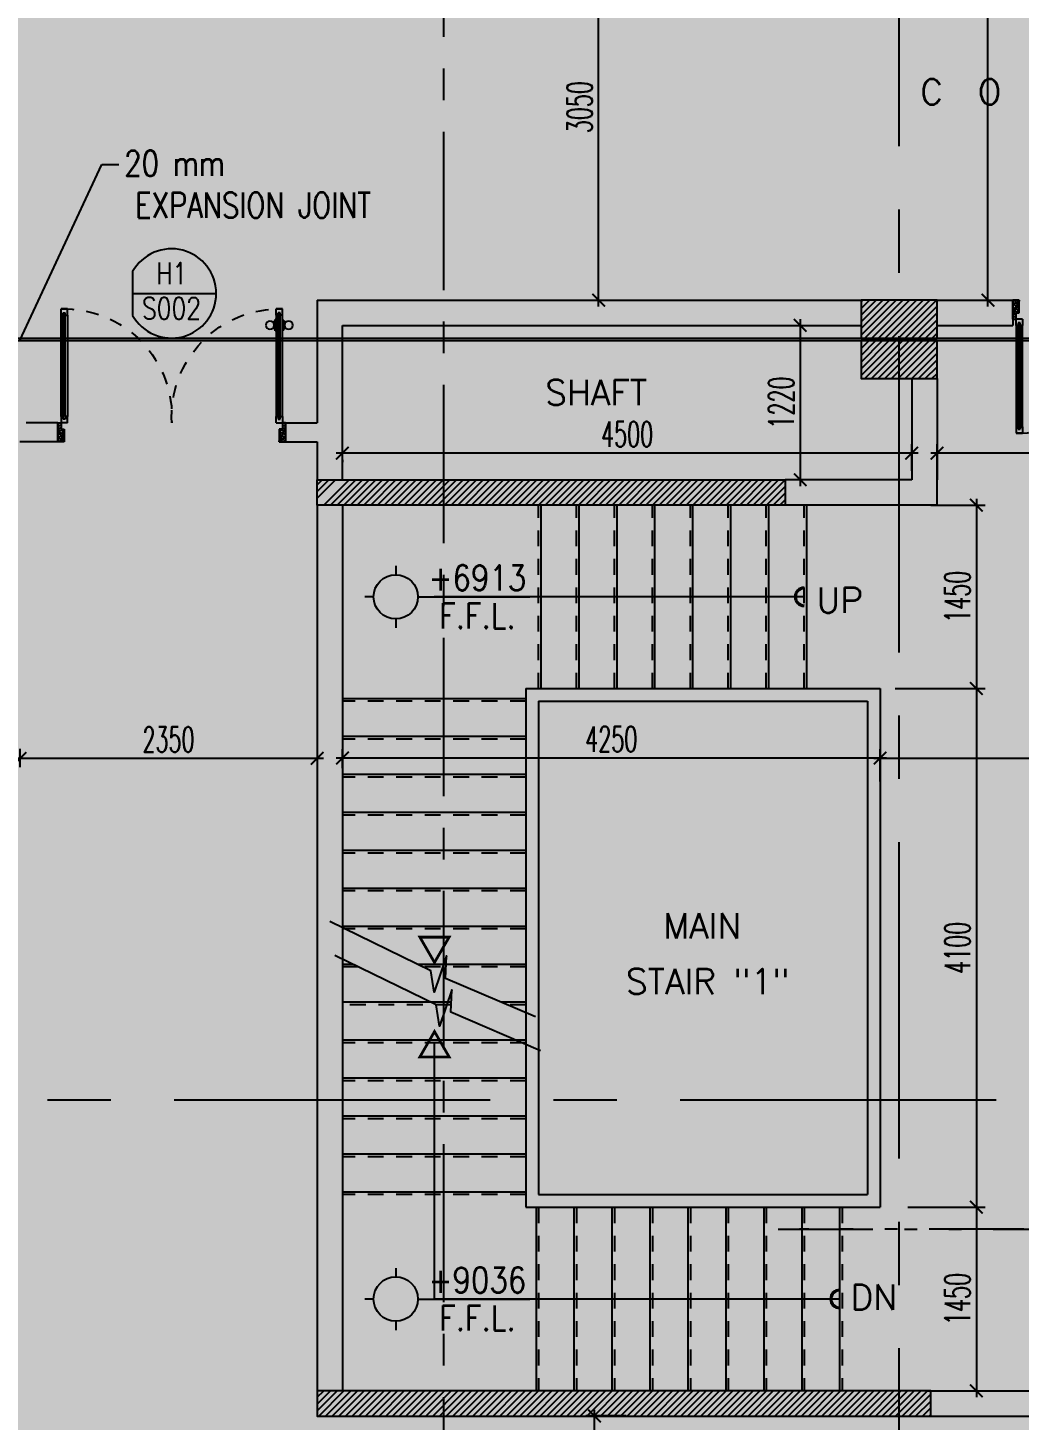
# Model space of a CAD drawing. Extents: x 88852.7 to 88945.7, y 39921.6 to 40001.1.
# Drawn here: x 88868.28 to 88876.12, y 39947.55 to 39958.55 of the extents above; entities that cross this region are included whole.
import ezdxf
from ezdxf.enums import TextEntityAlignment as Align

# ---------------------------------------------------------------- set-up
doc = ezdxf.new("R2010")
doc.units = 0
doc.header["$MEASUREMENT"] = 0
doc.header["$PDMODE"] = 34
for name, pattern in [('2DASHES', [1.7, 0.75, -0.25, 0.1, -0.25, 0.1, -0.25]), ('CENTER', [2, 1.25, -0.25, 0.25, -0.25]), ('CENTERX2', [4, 2.5, -0.5, 0.5, -0.5]), ('HIDDEN', [0.375, 0.25, -0.125]), ('HIDDEN2', [0.1875, 0.125, -0.0625])]:
    doc.linetypes.add(name, pattern=pattern)
doc.layers.get('0').update_dxf_attribs({"linetype": 'CONTINUOUS'})
doc.layers.get('DEFPOINTS').update_dxf_attribs({"linetype": 'CONTINUOUS'})
for name, color, linetype in [('AXES', 11, 'CENTERX2'), ('AXES1', 11, 'CENTER'), ('COL', 2, 'CONTINUOUS'), ('DIM', 4, 'CONTINUOUS'), ('DOOR', 7, 'CONTINUOUS'), ('DOOR-CR', 4, 'CONTINUOUS'), ('DOOR-NO', 3, 'CONTINUOUS'), ('EJ', 9, 'CONTINUOUS'), ('HAT', 8, 'CONTINUOUS'), ('IND-ES-L', 6, '2DASHES'), ('LEV-PL', 7, 'CONTINUOUS'), ('RM-BOX', 4, 'CONTINUOUS'), ('RM-NAME', 2, 'CONTINUOUS'), ('RM-NO', 2, 'CONTINUOUS'), ('STR', 7, 'CONTINUOUS'), ('STR-H', 8, 'HIDDEN2'), ('WALL', 2, 'CONTINUOUS')]:
    doc.layers.add(name, color=color, linetype=linetype)
doc.styles.add('DIM7', font='simplex.shx', dxfattribs={"width": 0.8})
doc.styles.add('ROMANS', font='ROMANS.shx', dxfattribs={"width": 0.6})
doc.styles.add('S', font='ROMANS.SHX')
doc.dimstyles.new('DIM-OUT', dxfattribs={"dimscale": 0, "dimtxt": 0.24, "dimasz": 0.08, "dimexe": 0.02, "dimexo": 0.02, "dimgap": 0.05, "dimtad": 1, "dimdec": 0, "dimlfac": 1000, "dimzin": 0, "dimdsep": 46, "dimtxsty": 'ROMANS', "dimblk1": 'ARCHTICK', "dimblk2": 'ARCHTICK', "dimsah": 1, "dimcen": 0.01, "dimdle": 0.08, "dimclrd": 4, "dimclre": 4, "dimclrt": 2, "dimadec": 0, "dimazin": 0, "dimtp": 2, "dimtm": 2, "dimtfac": 0.114286, "dimtdec": 0, "dimtix": 1, "dimtmove": 2, "dimatfit": 3, "dimldrblk": 'ARCHTICK', "dimfxl": 0, "dimtolj": 1, "dimtzin": 0, "dimarcsym": 0})
doc.dimstyles.new('STANDARD in', dxfattribs={"dimtxt": 0.2, "dimasz": 0.1, "dimexe": 0.07, "dimexo": 0.07, "dimgap": 0.05, "dimtad": 1, "dimdec": 0, "dimlfac": 1000, "dimzin": 0, "dimdsep": 46, "dimtxsty": 'ROMANS', "dimblk": 'ARCHTICK', "dimcen": 0.05, "dimdle": 0.05, "dimclrd": 4, "dimclre": 4, "dimclrt": 2, "dimadec": 0, "dimazin": 0, "dimtfac": 1, "dimtdec": 0, "dimtmove": 2, "dimatfit": 3, "dimfxl": 0, "dimtolj": 1, "dimtzin": 0, "dimarcsym": 0})

# ---------------------------------------------------------------- blocks, each defined once
blk = doc.blocks.new('_ARCHTICK')
at = {"color": 0, "linetype": 'ByBlock', "const_width": 0.15}
blk.add_lwpolyline([(-0.5, -0.5), (0.5, 0.5)], dxfattribs=at)
blk = doc.blocks.new('*D403')
at = {"layer": 'DEFPOINTS', "color": 0, "linetype": 'Continuous'}
for p in [(88870.57, 39953.502), (88868.22, 39952.922), (88868.22, 39952.777)]:
    blk.add_point(p, dxfattribs=at)
at = {"layer": 'DIM', "color": 4, "linetype": 'Continuous', "lineweight": -2}
for p, q in [((88870.57, 39953.432), (88870.57, 39952.707)), ((88868.22, 39952.852), (88868.22, 39952.707)), ((88870.62, 39952.777), (88868.17, 39952.777))]:
    blk.add_line(p, q, dxfattribs=at)
at = {"layer": 'DIM', "color": 4, "linetype": 'Continuous', "lineweight": -2, "xscale": 0.1, "yscale": 0.1, "zscale": 0.1, "rotation": 180}
blk.add_blockref('_ARCHTICK', (88868.22, 39952.777), dxfattribs=at)
at = {"layer": 'DIM', "color": 4, "linetype": 'Continuous', "lineweight": -2, "xscale": 0.1, "yscale": 0.1, "zscale": 0.1}
blk.add_blockref('_ARCHTICK', (88870.57, 39952.777), dxfattribs=at)
at = {"layer": 'DIM', "color": 2, "linetype": 'Continuous', "insert": (88869.395, 39952.927), "char_height": 0.2, "attachment_point": 5, "style": 'ROMANS'}
blk.add_mtext('\\A1;2350', dxfattribs=at)
blk = doc.blocks.new('*D677')
at = {"layer": 'DEFPOINTS', "color": 0, "linetype": 'Continuous'}
for p in [(88875.535, 39949.23), (88875.32, 39947.78), (88875.781, 39947.78)]:
    blk.add_point(p, dxfattribs=at)
at = {"layer": 'DIM', "color": 4, "linetype": 'Continuous', "lineweight": -2}
for p, q in [((88875.605, 39949.23), (88875.851, 39949.23)), ((88875.781, 39949.28), (88875.781, 39947.73)), ((88875.39, 39947.78), (88875.851, 39947.78))]:
    blk.add_line(p, q, dxfattribs=at)
at = {"layer": 'DIM', "color": 4, "linetype": 'Continuous', "lineweight": -2, "xscale": 0.1, "yscale": 0.1, "zscale": 0.1}
for p, rotation in [((88875.781, 39949.23), 90), ((88875.781, 39947.78), 270)]:
    blk.add_blockref('_ARCHTICK', p, dxfattribs=dict(at, rotation=rotation))
at = {"layer": 'DIM', "color": 2, "linetype": 'Continuous', "insert": (88875.631, 39948.505), "char_height": 0.2, "attachment_point": 5, "rotation": 90, "style": 'ROMANS'}
blk.add_mtext('\\A1;1450', dxfattribs=at)
blk = doc.blocks.new('*D678')
at = {"layer": 'DEFPOINTS', "color": 0, "linetype": 'Continuous'}
for p in [(88875.07, 39953.33), (88875.17, 39949.23), (88875.781, 39949.23)]:
    blk.add_point(p, dxfattribs=at)
at = {"layer": 'DIM', "color": 4, "linetype": 'Continuous', "lineweight": -2}
for p, q in [((88875.14, 39953.33), (88875.851, 39953.33)), ((88875.781, 39953.38), (88875.781, 39949.18)), ((88875.24, 39949.23), (88875.851, 39949.23))]:
    blk.add_line(p, q, dxfattribs=at)
at = {"layer": 'DIM', "color": 4, "linetype": 'Continuous', "lineweight": -2, "xscale": 0.1, "yscale": 0.1, "zscale": 0.1}
for p, rotation in [((88875.781, 39953.33), 90), ((88875.781, 39949.23), 270)]:
    blk.add_blockref('_ARCHTICK', p, dxfattribs=dict(at, rotation=rotation))
at = {"layer": 'DIM', "color": 2, "linetype": 'Continuous', "insert": (88875.631, 39951.28), "char_height": 0.2, "attachment_point": 5, "rotation": 90, "style": 'ROMANS'}
blk.add_mtext('\\A1;4100', dxfattribs=at)
blk = doc.blocks.new('*D676')
at = {"layer": 'DEFPOINTS', "color": 0, "linetype": 'Continuous'}
for p in [(88875.351, 39954.78), (88875.07, 39953.33), (88875.781, 39953.33)]:
    blk.add_point(p, dxfattribs=at)
at = {"layer": 'DIM', "color": 4, "linetype": 'Continuous', "lineweight": -2}
for p, q in [((88875.781, 39954.83), (88875.781, 39953.28)), ((88875.421, 39954.78), (88875.851, 39954.78)), ((88875.14, 39953.33), (88875.851, 39953.33))]:
    blk.add_line(p, q, dxfattribs=at)
at = {"layer": 'DIM', "color": 4, "linetype": 'Continuous', "lineweight": -2, "xscale": 0.1, "yscale": 0.1, "zscale": 0.1}
for p, rotation in [((88875.781, 39954.78), 90), ((88875.781, 39953.33), 270)]:
    blk.add_blockref('_ARCHTICK', p, dxfattribs=dict(at, rotation=rotation))
at = {"layer": 'DIM', "color": 2, "linetype": 'Continuous', "insert": (88875.631, 39954.055), "char_height": 0.2, "attachment_point": 5, "rotation": 90, "style": 'ROMANS'}
blk.add_mtext('\\A1;1450', dxfattribs=at)
blk = doc.blocks.new('*D402')
at = {"layer": 'DEFPOINTS', "color": 0, "linetype": 'Continuous'}
for p in [(88870.77, 39952.78), (88870.77, 39952.63), (88875.02, 39952.525)]:
    blk.add_point(p, dxfattribs=at)
at = {"layer": 'DIM', "color": 4, "linetype": 'Continuous', "lineweight": -2}
for p, q in [((88870.77, 39952.7), (88870.77, 39952.85)), ((88875.02, 39952.595), (88875.02, 39952.85)), ((88875.07, 39952.78), (88870.72, 39952.78))]:
    blk.add_line(p, q, dxfattribs=at)
at = {"layer": 'DIM', "color": 4, "linetype": 'Continuous', "lineweight": -2, "xscale": 0.1, "yscale": 0.1, "zscale": 0.1, "rotation": 180}
blk.add_blockref('_ARCHTICK', (88870.77, 39952.78), dxfattribs=at)
at = {"layer": 'DIM', "color": 4, "linetype": 'Continuous', "lineweight": -2, "xscale": 0.1, "yscale": 0.1, "zscale": 0.1}
blk.add_blockref('_ARCHTICK', (88875.02, 39952.78), dxfattribs=at)
at = {"layer": 'DIM', "color": 2, "linetype": 'Continuous', "insert": (88872.895, 39952.93), "char_height": 0.2, "attachment_point": 5, "style": 'ROMANS'}
blk.add_mtext('\\A1;4250', dxfattribs=at)
blk = doc.blocks.new('*D401')
at = {"layer": 'DEFPOINTS', "color": 0, "linetype": 'Continuous'}
for p in [(88875.02, 39952.78), (88879.67, 39952.78), (88879.67, 39952.78)]:
    blk.add_point(p, dxfattribs=at)
at = {"layer": 'DIM', "color": 4, "linetype": 'Continuous', "lineweight": -2}
blk.add_line((88874.97, 39952.78), (88879.72, 39952.78), dxfattribs=at)
at = {"layer": 'DIM', "color": 4, "linetype": 'Continuous', "lineweight": -2, "xscale": 0.1, "yscale": 0.1, "zscale": 0.1, "rotation": 180}
blk.add_blockref('_ARCHTICK', (88875.02, 39952.78), dxfattribs=at)
at = {"layer": 'DIM', "color": 4, "linetype": 'Continuous', "lineweight": -2, "xscale": 0.1, "yscale": 0.1, "zscale": 0.1}
blk.add_blockref('_ARCHTICK', (88879.67, 39952.78), dxfattribs=at)
at = {"layer": 'DIM', "color": 2, "linetype": 'Continuous', "insert": (88877.345, 39952.93), "char_height": 0.2, "attachment_point": 5, "style": 'ROMANS'}
blk.add_mtext('\\A1;4650', dxfattribs=at)
blk = doc.blocks.new('*D400')
at = {"layer": 'DEFPOINTS', "color": 0, "linetype": 'Continuous'}
for p in [(88874.372, 39956.2), (88874.389, 39954.98), (88874.529, 39954.98)]:
    blk.add_point(p, dxfattribs=at)
at = {"layer": 'DIM', "color": 4, "linetype": 'Continuous', "lineweight": -2}
for p, q in [((88874.389, 39956.25), (88874.389, 39954.93)), ((88874.442, 39956.2), (88874.459, 39956.2)), ((88874.459, 39954.98), (88874.319, 39954.98))]:
    blk.add_line(p, q, dxfattribs=at)
at = {"layer": 'DIM', "color": 4, "linetype": 'Continuous', "lineweight": -2, "xscale": 0.1, "yscale": 0.1, "zscale": 0.1}
for p, rotation in [((88874.389, 39956.2), 90), ((88874.389, 39954.98), 270)]:
    blk.add_blockref('_ARCHTICK', p, dxfattribs=dict(at, rotation=rotation))
at = {"layer": 'DIM', "color": 2, "linetype": 'Continuous', "insert": (88874.239, 39955.59), "char_height": 0.2, "attachment_point": 5, "rotation": 90, "style": 'ROMANS'}
blk.add_mtext('\\A1;1220', dxfattribs=at)
blk = doc.blocks.new('*D399')
at = {"layer": 'DEFPOINTS', "color": 0, "linetype": 'Continuous'}
for p in [(88870.77, 39955.207), (88870.77, 39955.19), (88875.27, 39954.98)]:
    blk.add_point(p, dxfattribs=at)
at = {"layer": 'DIM', "color": 4, "linetype": 'Continuous', "lineweight": -2}
for p, q in [((88875.32, 39955.19), (88870.72, 39955.19)), ((88875.27, 39955.05), (88875.27, 39955.26)), ((88870.77, 39955.137), (88870.77, 39955.12))]:
    blk.add_line(p, q, dxfattribs=at)
at = {"layer": 'DIM', "color": 4, "linetype": 'Continuous', "lineweight": -2, "xscale": 0.1, "yscale": 0.1, "zscale": 0.1, "rotation": 180}
blk.add_blockref('_ARCHTICK', (88870.77, 39955.19), dxfattribs=at)
at = {"layer": 'DIM', "color": 4, "linetype": 'Continuous', "lineweight": -2, "xscale": 0.1, "yscale": 0.1, "zscale": 0.1}
blk.add_blockref('_ARCHTICK', (88875.27, 39955.19), dxfattribs=at)
at = {"layer": 'DIM', "color": 2, "linetype": 'Continuous', "insert": (88873.02, 39955.34), "char_height": 0.2, "attachment_point": 5, "style": 'ROMANS'}
blk.add_mtext('\\A1;4500', dxfattribs=at)
blk = doc.blocks.new('*D398')
at = {"layer": 'DEFPOINTS', "color": 0, "linetype": 'Continuous'}
for p in [(88875.47, 39955.19), (88875.47, 39954.88), (88878.47, 39954.78)]:
    blk.add_point(p, dxfattribs=at)
at = {"layer": 'DIM', "color": 4, "linetype": 'Continuous', "lineweight": -2}
for p, q in [((88878.52, 39955.19), (88875.42, 39955.19)), ((88875.47, 39954.95), (88875.47, 39955.26)), ((88878.47, 39954.85), (88878.47, 39955.26))]:
    blk.add_line(p, q, dxfattribs=at)
at = {"layer": 'DIM', "color": 4, "linetype": 'Continuous', "lineweight": -2, "xscale": 0.1, "yscale": 0.1, "zscale": 0.1, "rotation": 180}
blk.add_blockref('_ARCHTICK', (88875.47, 39955.19), dxfattribs=at)
at = {"layer": 'DIM', "color": 4, "linetype": 'Continuous', "lineweight": -2, "xscale": 0.1, "yscale": 0.1, "zscale": 0.1}
blk.add_blockref('_ARCHTICK', (88878.47, 39955.19), dxfattribs=at)
at = {"layer": 'DIM', "color": 2, "linetype": 'Continuous', "insert": (88876.97, 39955.34), "char_height": 0.2, "attachment_point": 5, "style": 'ROMANS'}
blk.add_mtext('\\A1;3000', dxfattribs=at)
blk = doc.blocks.new('A$C272A55A0')
at = {"layer": 'DOOR', "color": 0, "linetype": 'ByBlock'}
for p, q in [((0, 900), (0, 1050)), ((50, 1050), (0, 1050)), ((50, 950), (50, 1050)), ((1750, 950), (1750, 1050)), ((1750, 1050), (1800, 1050)), ((1800, 1050), (1800, 900)), ((0, 900), (25, 900)), ((25, 950), (50, 950)), ((25, 900), (25, 950)), ((75, 900), (25, 900)), ((25, 850), (25, 900)), ((75, 900), (75, 850)), ((1725, 900), (1775, 900)), ((1725, 900), (1725, 850)), ((1775, 950), (1750, 950)), ((1775, 900), (1775, 950)), ((1800, 900), (1775, 900)), ((1775, 850), (1775, 900)), ((42, 850), (25, 850)), ((58, 870), (42, 870)), ((42, 870), (42, 850)), ((58, 850), (58, 870)), ((75, 850), (58, 850)), ((1725, 850), (1742, 850)), ((1742, 870), (1758, 870)), ((1742, 850), (1742, 870)), ((1758, 870), (1758, 850)), ((1758, 850), (1775, 850)), ((1718, 160), (1709, 160)), ((1709, 95), (1709, 160)), ((1725, 173), (1718, 173)), ((1718, 173), (1718, 83)), ((1718, 95), (1718, 160)), ((1775, 173), (1782, 173)), ((1782, 173), (1782, 83)), ((1782, 160), (1791, 160)), ((1782, 95), (1782, 160)), ((1791, 95), (1791, 160)), ((25, 50), (42, 50)), ((25, 50), (25, 0)), ((25, 0), (75, 0)), ((75, 0), (25, 0)), ((42, 50), (42, 30)), ((42, 30), (58, 30)), ((58, 50), (75, 50)), ((58, 50), (58, 30)), ((75, 50), (75, 0)), ((1718, 95), (1709, 95)), ((1725, 83), (1718, 83)), ((1742, 50), (1725, 50)), ((1725, 50), (1725, 0)), ((1775, 0), (1725, 0)), ((1725, 0), (1775, 0)), ((1742, 50), (1742, 30)), ((1758, 30), (1742, 30)), ((1775, 50), (1758, 50)), ((1758, 50), (1758, 30)), ((1775, 83), (1782, 83)), ((1775, 50), (1775, 0)), ((1782, 95), (1791, 95))]:
    blk.add_line(p, q, dxfattribs=at)
at = {"layer": 'DOOR', "color": 9, "linetype": 'ByBlock'}
for p, q in [((50, 1050), (0, 1010)), ((50, 1050), (0, 937)), ((50, 1050), (37, 950)), ((1750, 1050), (1800, 1010)), ((1750, 1050), (1800, 937)), ((1750, 1050), (1763, 950))]:
    blk.add_line(p, q, dxfattribs=at)
at = {"layer": 'DOOR', "linetype": 'ByBlock'}
for p, q in [((25, 850), (25, 50)), ((42, 850), (42, 50)), ((58, 850), (58, 50)), ((75, 50), (75, 850)), ((1725, 50), (1725, 850)), ((1742, 850), (1742, 50)), ((1758, 850), (1758, 50)), ((1775, 850), (1775, 50))]:
    blk.add_line(p, q, dxfattribs=at)
at = {"layer": 'DOOR', "color": 0, "linetype": 'ByBlock'}
for centre in [(1676, 128), (1824, 128)]:
    blk.add_circle(centre, 32.4, dxfattribs=at)
at = {"layer": 'DOOR', "color": 9, "linetype": 'ByBlock'}
for centre, radius, start, end in [((50, 1050), 54.4, 203.2074, 270), ((50, 1050), 74.4, 227.7764, 270), ((50, 1050), 34.4, 180, 270), ((50, 1050), 14.4, 180, 270), ((1750, 1050), 14.4, 270, 0), ((1750, 1050), 34.4, 270, 0), ((1750, 1050), 54.4, 270, 336.7926), ((1750, 1050), 74.4, 270, 312.2236), ((50, 1050), 94.4, 238.0182, 270), ((50, 1050), 114, 244.0838, 257.3774), ((50, 1050), 134, 248.1598, 259.28), ((50, 1050), 154, 251.1053, 256.2858), ((1750, 1050), 94.4, 270, 301.9818), ((1750, 1050), 114, 282.6226, 295.9162), ((1750, 1050), 134, 280.72, 291.8402), ((1750, 1050), 154, 283.7142, 288.8947)]:
    blk.add_arc(centre, radius, start, end, dxfattribs=at)
at = {"layer": 'DOOR', "linetype": 'HIDDEN', "ltscale": 0.5}
for centre, start, end in [((50, 851), 268.3174, 3.2965), ((1750, 851), 176.7035, 271.6826)]:
    blk.add_arc(centre, 851, start, end, dxfattribs=at)
at = {"layer": 'WALL', "linetype": 'ByBlock'}
blk.add_line((1800, 900), (1800, 1050), dxfattribs=at)
blk = doc.blocks.new('C5')
at = {"layer": 'HAT', "linetype": 'ByBlock'}
h = blk.add_hatch(dxfattribs=at)
h.set_pattern_fill('ANSI31', color=256, scale=300, style=0)
h.set_pattern_definition([(45, (-223356.182, -51411.005), (-26.516504, 26.516504), [])])
h.paths.add_polyline_path([(300, 300), (0, 300), (0, 0), (300, 0)])
h.paths.add_polyline_path([(600, 300), (300, 300), (300, 0), (600, 0)])
at = {"layer": 'COL'}
blk.add_lwpolyline([(600, 300), (0, 300), (0, 0), (600, 0)], close=True, dxfattribs=at)
blk = doc.blocks.new('RM1')
at = {"layer": 'RM-BOX'}
blk.add_lwpolyline([(570, -200), (-570, -200), (-570, -500), (570, -500)], close=True, dxfattribs=at)
at = {"layer": 'RM-NAME', "style": 'ROMANS'}
for tag, p in [('ROOMNAME1', (0, 324)), ('ROOMNAME2', (0, 0))]:
    blk.add_attdef(tag, text='', height=200, dxfattribs=at).set_placement(p, align=Align.MIDDLE)
at = {"layer": 'RM-NO', "style": 'ROMANS', "width": 0.8}
blk.add_attdef('ROOMNO', text='', height=200, dxfattribs=at).set_placement((0, -350), align=Align.MIDDLE)
blk = doc.blocks.new('DD1')
at = {"layer": 'DOOR-CR'}
blk.add_line((-308, 0), (353, 0), dxfattribs=at)
blk.add_lwpolyline([(-308, -173, 3.820224), (-308, 173)], format="xyb", close=True, dxfattribs=at)
at = {"layer": 'DOOR-NO', "style": 'ROMANS', "width": 0.8}
for tag, p in [('G', (0, 142)), ('000', (0, -141))]:
    blk.add_attdef(tag, text='', height=204, dxfattribs=at).set_placement(p, align=Align.MIDDLE)
blk = doc.blocks.new('*X57')
at = {"color": 0}
for p, q in [((76229, 137641), (76388, 137800)), ((76229, 137694), (76334, 137800)), ((76229, 137748), (76281, 137800)), ((76241, 137600), (76441, 137800)), ((76294, 137600), (76494, 137800)), ((76347, 137600), (76547, 137800)), ((76400, 137600), (76600, 137800)), ((76453, 137600), (76653, 137800)), ((76506, 137600), (76706, 137800)), ((76559, 137600), (76759, 137800)), ((76612, 137600), (76812, 137800)), ((76665, 137600), (76865, 137800)), ((76718, 137600), (76918, 137800)), ((76771, 137600), (76971, 137800)), ((76824, 137600), (77024, 137800)), ((76877, 137600), (77077, 137800)), ((76930, 137600), (77130, 137800)), ((76983, 137600), (77183, 137800)), ((77036, 137600), (77236, 137800)), ((77089, 137600), (77289, 137800)), ((77142, 137600), (77342, 137800)), ((77195, 137600), (77395, 137800)), ((77248, 137600), (77448, 137800)), ((77301, 137600), (77501, 137800)), ((77354, 137600), (77554, 137800)), ((77407, 137600), (77607, 137800)), ((77460, 137600), (77660, 137800)), ((77513, 137600), (77713, 137800)), ((77566, 137600), (77766, 137800)), ((77619, 137600), (77819, 137800)), ((77672, 137600), (77872, 137800)), ((77725, 137600), (77925, 137800)), ((77779, 137600), (77979, 137800)), ((77832, 137600), (78032, 137800)), ((77885, 137600), (78085, 137800)), ((77938, 137600), (78138, 137800)), ((77991, 137600), (78191, 137800)), ((78044, 137600), (78244, 137800)), ((78097, 137600), (78297, 137800)), ((78150, 137600), (78350, 137800)), ((78203, 137600), (78403, 137800)), ((78256, 137600), (78456, 137800)), ((78309, 137600), (78509, 137800)), ((78362, 137600), (78562, 137800)), ((78415, 137600), (78615, 137800)), ((78468, 137600), (78668, 137800)), ((78521, 137600), (78721, 137800)), ((78574, 137600), (78774, 137800)), ((78627, 137600), (78827, 137800)), ((78680, 137600), (78880, 137800)), ((78733, 137600), (78933, 137800)), ((78786, 137600), (78986, 137800)), ((78839, 137600), (79039, 137800)), ((78892, 137600), (79092, 137800)), ((78945, 137600), (79145, 137800)), ((78998, 137600), (79198, 137800)), ((79051, 137600), (79251, 137800)), ((79104, 137600), (79304, 137800)), ((79157, 137600), (79357, 137800)), ((79210, 137600), (79410, 137800)), ((79263, 137600), (79463, 137800)), ((79316, 137600), (79516, 137800)), ((79369, 137600), (79569, 137800)), ((79423, 137600), (79623, 137800)), ((79476, 137600), (79676, 137800)), ((79529, 137600), (79729, 137800)), ((79582, 137600), (79782, 137800)), ((79635, 137600), (79835, 137800)), ((79688, 137600), (79888, 137800)), ((79741, 137600), (79941, 137800)), ((79794, 137600), (79994, 137800)), ((79847, 137600), (80047, 137800)), ((79900, 137600), (80100, 137800)), ((79953, 137600), (80153, 137800)), ((80006, 137600), (80206, 137800)), ((80059, 137600), (80259, 137800)), ((80112, 137600), (80312, 137800)), ((80165, 137600), (80365, 137800)), ((80218, 137600), (80418, 137800)), ((80271, 137600), (80471, 137800)), ((80324, 137600), (80524, 137800)), ((80377, 137600), (80577, 137800)), ((80430, 137600), (80630, 137800)), ((80483, 137600), (80683, 137800)), ((80536, 137600), (80736, 137800)), ((80589, 137600), (80789, 137800)), ((80642, 137600), (80842, 137800)), ((80695, 137600), (80895, 137800)), ((80748, 137600), (80948, 137800)), ((80801, 137600), (81001, 137800)), ((80854, 137600), (81054, 137800)), ((80907, 137600), (81079, 137772)), ((80960, 137600), (81079, 137718)), ((81014, 137600), (81079, 137665)), ((81067, 137600), (81079, 137612))]:
    blk.add_line(p, q, dxfattribs=at)
blk = doc.blocks.new('LEV1')
at = {"layer": 'LEV-PL'}
for p, q in [((0, 245), (0, 175)), ((-175, 0), (-245, 0)), ((175, 0), (1061, 0)), ((0, -175), (0, -245))]:
    blk.add_line(p, q, dxfattribs=at)
at = {"layer": 'LEV-PL', "const_width": 175}
for points in [[(-88, 0, -0.414214), (0, 88, -1)], [(88, 0, -0.414214), (0, -88, -1)]]:
    blk.add_lwpolyline(points, format="xyb", dxfattribs=at)
at = {"layer": 'LEV-PL'}
blk.add_circle((0, 0), 175, dxfattribs=at)
at = {"layer": 'LEV-PL', "color": 4, "style": 'S', "width": 0.85}
for tag, p in [('+0000', (646, 50)), ('F.F.L.', (646, -250))]:
    blk.add_attdef(tag, text='', height=200, dxfattribs=at).set_placement(p, align=Align.CENTER)
blk = doc.blocks.new('*X58')
at = {"color": 0}
for p, q in [((76229, 144854), (76375, 145000)), ((76229, 144907), (76322, 145000)), ((76229, 144960), (76269, 145000)), ((76281, 144800), (76481, 145000)), ((76334, 144800), (76534, 145000)), ((76387, 144800), (76587, 145000)), ((76440, 144800), (76640, 145000)), ((76493, 144800), (76693, 145000)), ((76546, 144800), (76746, 145000)), ((76599, 144800), (76799, 145000)), ((76652, 144800), (76852, 145000)), ((76705, 144800), (76905, 145000)), ((76758, 144800), (76958, 145000)), ((76811, 144800), (77011, 145000)), ((76864, 144800), (77064, 145000)), ((76917, 144800), (77117, 145000)), ((76971, 144800), (77171, 145000)), ((77024, 144800), (77224, 145000)), ((77077, 144800), (77277, 145000)), ((77130, 144800), (77330, 145000)), ((77183, 144800), (77383, 145000)), ((77236, 144800), (77436, 145000)), ((77289, 144800), (77489, 145000)), ((77342, 144800), (77542, 145000)), ((77395, 144800), (77595, 145000)), ((77448, 144800), (77648, 145000)), ((77501, 144800), (77701, 145000)), ((77554, 144800), (77754, 145000)), ((77607, 144800), (77807, 145000)), ((77660, 144800), (77860, 145000)), ((77713, 144800), (77913, 145000)), ((77766, 144800), (77966, 145000)), ((77819, 144800), (78019, 145000)), ((77872, 144800), (78072, 145000)), ((77925, 144800), (78125, 145000)), ((77978, 144800), (78178, 145000)), ((78031, 144800), (78231, 145000)), ((78084, 144800), (78284, 145000)), ((78137, 144800), (78337, 145000)), ((78190, 144800), (78390, 145000)), ((78243, 144800), (78443, 145000)), ((78296, 144800), (78496, 145000)), ((78349, 144800), (78549, 145000)), ((78402, 144800), (78602, 145000)), ((78455, 144800), (78655, 145000)), ((78508, 144800), (78708, 145000)), ((78562, 144800), (78762, 145000)), ((78615, 144800), (78815, 145000)), ((78668, 144800), (78868, 145000)), ((78721, 144800), (78921, 145000)), ((78774, 144800), (78974, 145000)), ((78827, 144800), (79027, 145000)), ((78880, 144800), (79080, 145000)), ((78933, 144800), (79133, 145000)), ((78986, 144800), (79186, 145000)), ((79039, 144800), (79239, 145000)), ((79092, 144800), (79292, 145000)), ((79145, 144800), (79345, 145000)), ((79198, 144800), (79398, 145000)), ((79251, 144800), (79451, 145000)), ((79304, 144800), (79504, 145000)), ((79357, 144800), (79557, 145000)), ((79410, 144800), (79610, 145000)), ((79463, 144800), (79663, 145000)), ((79516, 144800), (79716, 145000)), ((79569, 144800), (79769, 145000)), ((79622, 144800), (79822, 145000)), ((79675, 144800), (79875, 145000)), ((79728, 144800), (79928, 145000)), ((79781, 144800), (79929, 144948)), ((79834, 144800), (79929, 144895)), ((79887, 144800), (79929, 144842))]:
    blk.add_line(p, q, dxfattribs=at)
blk = doc.blocks.new('*D761')
at = {"layer": 'DEFPOINTS', "color": 0, "linetype": 'Continuous'}
for p in [(88872.769, 39959.45), (88872.795, 39959.45), (88872.769, 39956.4)]:
    blk.add_point(p, dxfattribs=at)
at = {"layer": 'DIM', "color": 4, "linetype": 'Continuous', "lineweight": -2}
for p, q in [((88872.795, 39956.35), (88872.795, 39959.5)), ((88872.839, 39959.45), (88872.865, 39959.45)), ((88872.839, 39956.4), (88872.865, 39956.4))]:
    blk.add_line(p, q, dxfattribs=at)
at = {"layer": 'DIM', "color": 4, "linetype": 'Continuous', "lineweight": -2, "xscale": 0.1, "yscale": 0.1, "zscale": 0.1}
for p, rotation in [((88872.795, 39959.45), 90), ((88872.795, 39956.4), 270)]:
    blk.add_blockref('_ARCHTICK', p, dxfattribs=dict(at, rotation=rotation))
at = {"layer": 'DIM', "color": 2, "linetype": 'Continuous', "insert": (88872.645, 39957.925), "char_height": 0.2, "attachment_point": 5, "rotation": 90, "style": 'ROMANS'}
blk.add_mtext('\\A1;3050', dxfattribs=at)
blk = doc.blocks.new('*D791')
at = {"layer": 'DEFPOINTS', "color": 0, "linetype": 'Continuous'}
for p in [(88872.763, 39947.58), (88873.083, 39947.58), (88873.043, 39945.38)]:
    blk.add_point(p, dxfattribs=at)
at = {"layer": 'DIM', "color": 4, "linetype": 'Continuous', "lineweight": -2}
for p, q in [((88873.013, 39947.58), (88872.693, 39947.58)), ((88872.763, 39945.33), (88872.763, 39947.63)), ((88872.973, 39945.38), (88872.693, 39945.38))]:
    blk.add_line(p, q, dxfattribs=at)
at = {"layer": 'DIM', "color": 4, "linetype": 'Continuous', "lineweight": -2, "xscale": 0.1, "yscale": 0.1, "zscale": 0.1}
for p, rotation in [((88872.763, 39947.58), 90), ((88872.763, 39945.38), 270)]:
    blk.add_blockref('_ARCHTICK', p, dxfattribs=dict(at, rotation=rotation))
at = {"layer": 'DIM', "color": 2, "linetype": 'Continuous', "insert": (88872.613, 39946.48), "char_height": 0.2, "attachment_point": 5, "rotation": 90, "style": 'ROMANS'}
blk.add_mtext('\\A1;2200', dxfattribs=at)
blk = doc.blocks.new('*D821')
at = {"layer": 'DEFPOINTS', "color": 0, "linetype": 'Continuous'}
for p in [(88875.847, 39962.025), (88875.873, 39962.025), (88875.847, 39956.4)]:
    blk.add_point(p, dxfattribs=at)
at = {"layer": 'DIM', "color": 4, "linetype": 'Continuous', "lineweight": -2}
for p, q in [((88875.873, 39956.35), (88875.873, 39962.075)), ((88875.917, 39962.025), (88875.943, 39962.025)), ((88875.917, 39956.4), (88875.943, 39956.4))]:
    blk.add_line(p, q, dxfattribs=at)
at = {"layer": 'DIM', "color": 4, "linetype": 'Continuous', "lineweight": -2, "xscale": 0.1, "yscale": 0.1, "zscale": 0.1}
for p, rotation in [((88875.873, 39962.025), 90), ((88875.873, 39956.4), 270)]:
    blk.add_blockref('_ARCHTICK', p, dxfattribs=dict(at, rotation=rotation))
at = {"layer": 'DIM', "color": 2, "linetype": 'Continuous', "insert": (88875.723, 39959.212), "char_height": 0.2, "attachment_point": 5, "rotation": 90, "style": 'ROMANS'}
blk.add_mtext('\\A1;5625', dxfattribs=at)

msp = doc.modelspace()

# ---------------------------------------------------------------- linework, layer by layer
for points in [[(88872.2951, 39950.734), (88871.5851, 39951.0384), (88871.593, 39951.2171), (88871.4953, 39950.9299), (88871.4693, 39951.0983), (88870.6691, 39951.4886)], [(88872.3363, 39950.4664), (88871.6263, 39950.7709), (88871.6343, 39950.9496), (88871.5365, 39950.6624), (88871.5106, 39950.8307), (88870.7104, 39951.221)]]:
    msp.add_lwpolyline(points)
at = {"layer": 'AXES'}
for p, q in [((88875.1703, 39921.6153), (88875.1703, 40000.4279)), ((88853.7886, 39956.0996), (88876.9703, 39956.0996)), ((88853.7886, 39956.0796), (88876.9703, 39956.0796)), ((88853.4386, 39950.0796), (88876.9703, 39950.0796))]:
    msp.add_line(p, q, dxfattribs=at)
at = {"layer": 'AXES1'}
msp.add_line((88871.5703, 39928.4796), (88871.5703, 39987.2996), dxfattribs=at)
at = {"layer": 'COL'}
for p, q in [((88875.4203, 39947.7796), (88879.6703, 39947.7796)), ((88875.4203, 39947.5796), (88879.6703, 39947.5796))]:
    msp.add_line(p, q, dxfattribs=at)
for points in [[(88870.5703, 39954.7796), (88870.5703, 39954.9796), (88874.2703, 39954.9796), (88874.2703, 39954.7796)], [(88875.4203, 39947.7796), (88870.5703, 39947.7796), (88870.5703, 39947.5796), (88875.4203, 39947.5796)]]:
    msp.add_lwpolyline(points, close=True, dxfattribs=at)
msp.add_lwpolyline([(88874.0453, 39954.9796), (88874.2703, 39954.9796), (88874.2703, 39954.7796), (88874.0627, 39954.7796)], dxfattribs=at)
at = {"layer": 'EJ', "color": 8}
for p, q in [((88859.9253, 39956.0996), (88935.4603, 39956.0996)), ((88859.9253, 39956.0796), (88935.4603, 39956.0796))]:
    msp.add_line(p, q, dxfattribs=at)
at = {"layer": 'IND-ES-L'}
for p, q in [((88874.2136, 39949.0556), (88880.6764, 39949.0556)), ((88879.5575, 39949.0556), (88874.383, 39949.0556))]:
    msp.add_line(p, q, dxfattribs=at)
at = {"layer": 'STR'}
for p, q in [((88872.3403, 39953.3296), (88872.3403, 39954.7796)), ((88872.6403, 39953.3296), (88872.6403, 39954.7796)), ((88872.9403, 39953.3296), (88872.9403, 39954.7796)), ((88873.2403, 39953.3296), (88873.2403, 39954.7796)), ((88873.5403, 39953.3296), (88873.5403, 39954.7796)), ((88873.8403, 39953.3296), (88873.8403, 39954.7796)), ((88874.1403, 39953.3296), (88874.1403, 39954.7796)), ((88874.4403, 39953.3296), (88874.4403, 39954.7796)), ((88874.4203, 39954.0546), (88871.4953, 39954.0546)), ((88872.2203, 39953.3296), (88875.0203, 39953.3296)), ((88872.2203, 39953.3296), (88872.2203, 39949.2296)), ((88875.0203, 39953.3296), (88875.0203, 39949.2296)), ((88872.2203, 39953.2496), (88870.7703, 39953.2496)), ((88872.3203, 39953.2296), (88874.9203, 39953.2296)), ((88872.3203, 39953.2296), (88872.3203, 39949.3296)), ((88874.9203, 39953.2296), (88874.9203, 39949.3296)), ((88872.2203, 39952.9496), (88870.7703, 39952.9496)), ((88872.2203, 39952.6496), (88870.7703, 39952.6496)), ((88872.2203, 39952.3496), (88870.7703, 39952.3496)), ((88872.2203, 39952.0496), (88870.7703, 39952.0496)), ((88872.2203, 39951.7496), (88870.7703, 39951.7496)), ((88872.2203, 39951.4496), (88870.7703, 39951.4496)), ((88870.8569, 39951.1496), (88870.7703, 39951.1496)), ((88872.2203, 39951.1496), (88871.3641, 39951.1496)), ((88871.6299, 39950.8496), (88870.7703, 39950.8496)), ((88872.2203, 39950.8496), (88872.0255, 39950.8496)), ((88872.2203, 39950.5496), (88870.7703, 39950.5496)), ((88871.4953, 39950.5296), (88871.4953, 39948.5046)), ((88872.2203, 39950.2496), (88870.7703, 39950.2496)), ((88872.2203, 39949.9496), (88870.7703, 39949.9496)), ((88872.2203, 39949.6496), (88870.7703, 39949.6496)), ((88872.2203, 39949.3496), (88870.7703, 39949.3496)), ((88872.3203, 39949.3296), (88874.9203, 39949.3296)), ((88872.2203, 39949.2296), (88875.0203, 39949.2296)), ((88872.3003, 39949.2296), (88872.3003, 39947.7796)), ((88872.6003, 39949.2296), (88872.6003, 39947.7796)), ((88872.9003, 39949.2296), (88872.9003, 39947.7796)), ((88873.2003, 39949.2296), (88873.2003, 39947.7796)), ((88873.5003, 39949.2296), (88873.5003, 39947.7796)), ((88873.8003, 39949.2296), (88873.8003, 39947.7796)), ((88874.1003, 39949.2296), (88874.1003, 39947.7796)), ((88874.4003, 39949.2296), (88874.4003, 39947.7796)), ((88874.7003, 39949.2296), (88874.7003, 39947.7796)), ((88874.7003, 39948.5046), (88871.4953, 39948.5046))]:
    msp.add_line(p, q, dxfattribs=at)
at = {"layer": 'STR', "const_width": 0.0215}
for points in [[(88871.613, 39951.3644), (88871.3821, 39951.3644), (88871.4975, 39951.1644)], [(88871.613, 39950.4185), (88871.3821, 39950.4185), (88871.4975, 39950.6185)]]:
    msp.add_lwpolyline(points, close=True, dxfattribs=at)
at = {"layer": 'STR'}
for centre, radius in [((88874.4203, 39954.0546), 0.075), ((88874.4203, 39954.0546), 0.065), ((88874.7003, 39948.5046), 0.075), ((88874.7003, 39948.5046), 0.065)]:
    msp.add_arc(centre, radius, 90, 270, dxfattribs=at)
at = {"layer": 'STR-H'}
for p, q in [((88872.3203, 39953.3296), (88872.3203, 39954.7796)), ((88872.6203, 39953.3296), (88872.6203, 39954.7796)), ((88872.9203, 39953.3296), (88872.9203, 39954.7796)), ((88873.2203, 39953.3296), (88873.2203, 39954.7796)), ((88873.5203, 39953.3296), (88873.5203, 39954.7796)), ((88873.8203, 39953.3296), (88873.8203, 39954.7796)), ((88874.1203, 39953.3296), (88874.1203, 39954.7796)), ((88874.4203, 39953.3296), (88874.4203, 39954.7796)), ((88872.2203, 39953.2296), (88870.7703, 39953.2296)), ((88872.2203, 39952.9296), (88870.7703, 39952.9296)), ((88872.2203, 39952.6296), (88870.7703, 39952.6296)), ((88872.2203, 39952.3296), (88870.7703, 39952.3296)), ((88872.2203, 39952.0296), (88870.7703, 39952.0296)), ((88872.2203, 39951.7296), (88870.7703, 39951.7296)), ((88872.2203, 39951.4296), (88870.7703, 39951.4296)), ((88870.8979, 39951.1296), (88870.7703, 39951.1296)), ((88872.2203, 39951.1296), (88871.4051, 39951.1296)), ((88871.629, 39950.8296), (88870.7703, 39950.8296)), ((88872.2203, 39950.8296), (88872.0721, 39950.8296)), ((88872.2203, 39950.5296), (88870.7703, 39950.5296)), ((88872.2203, 39950.2296), (88870.7703, 39950.2296)), ((88872.2203, 39949.9296), (88870.7703, 39949.9296)), ((88872.2203, 39949.6296), (88870.7703, 39949.6296)), ((88872.2203, 39949.3296), (88870.7703, 39949.3296)), ((88872.3203, 39949.2296), (88872.3203, 39947.7796)), ((88872.6203, 39949.2296), (88872.6203, 39947.7796)), ((88872.9203, 39949.2296), (88872.9203, 39947.7796)), ((88873.2203, 39949.2296), (88873.2203, 39947.7796)), ((88873.5203, 39949.2296), (88873.5203, 39947.7796)), ((88873.8203, 39949.2296), (88873.8203, 39947.7796)), ((88874.1203, 39949.2296), (88874.1203, 39947.7796)), ((88874.4203, 39949.2296), (88874.4203, 39947.7796)), ((88874.7203, 39949.2296), (88874.7203, 39947.7796))]:
    msp.add_line(p, q, dxfattribs=at)
at = {"layer": 'WALL'}
for p, q in [((88870.5703, 39956.3996), (88874.8703, 39956.3996)), ((88870.5703, 39956.3996), (88870.5703, 39955.4296)), ((88870.7703, 39954.9796), (88870.7703, 39956.1996)), ((88870.7703, 39956.1996), (88874.8703, 39956.1996)), ((88875.2703, 39955.7796), (88875.2703, 39954.9796)), ((88875.4703, 39955.7796), (88875.4703, 39954.9796)), ((88868.5203, 39955.4296), (88868.2703, 39955.4296)), ((88868.5203, 39955.2796), (88868.5203, 39955.4296)), ((88870.3203, 39955.4296), (88870.5703, 39955.4296)), ((88870.3203, 39955.2796), (88870.3203, 39955.4296)), ((88868.5203, 39955.2796), (88868.2203, 39955.2796)), ((88870.3203, 39955.2796), (88870.5703, 39955.2796)), ((88870.5703, 39955.2796), (88870.5703, 39954.9796)), ((88875.2703, 39954.9796), (88874.2703, 39954.9796)), ((88875.4703, 39954.7796), (88875.4703, 39954.9796)), ((88875.4703, 39954.7796), (88875.4703, 39954.9796)), ((88870.5703, 39954.7796), (88870.5703, 39947.5796)), ((88870.7703, 39954.7796), (88870.7703, 39947.7796)), ((88875.4703, 39954.7796), (88874.2703, 39954.7796)), ((88875.4703, 39954.7796), (88874.2703, 39954.7796)), ((88875.4203, 39947.7796), (88879.3703, 39947.7796)), ((88875.4203, 39947.5796), (88879.3703, 39947.5796))]:
    msp.add_line(p, q, dxfattribs=at)
at = {"layer": 'WALL', "color": 2, "linetype": 'Continuous'}
for p, q in [((88875.4703, 39956.3996), (88876.0703, 39956.3996)), ((88876.0703, 39956.3996), (88876.0703, 39956.1996)), ((88875.4703, 39956.1996), (88876.0703, 39956.1996))]:
    msp.add_line(p, q, dxfattribs=at)

# ---------------------------------------------------------------- block references
at = {"layer": 'COL', "xscale": 0.001, "yscale": 0.001, "zscale": 0.001}
for p in [(88874.8703, 39956.0996), (88874.8703, 39955.7796)]:
    msp.add_blockref('C5', p, dxfattribs=at)
at = {"layer": 'DOOR', "color": 0, "linetype": 'ByBlock', "xscale": 0.001, "yscale": 0.001, "zscale": 0.001}
msp.add_blockref('A$C272A55A0', (88876.0703, 39955.3492), dxfattribs=at)
at = {"layer": 'DOOR', "color": 0, "linetype": 'ByBlock', "xscale": -0.001, "yscale": 0.001, "zscale": 0.001, "rotation": 180}
msp.add_blockref('A$C272A55A0', (88868.5203, 39956.3299), dxfattribs=at)
at = {"layer": 'DOOR-NO'}
ref = msp.add_blockref('DD1', (88869.4186, 39956.4524), dxfattribs=dict(at, xscale=0.001, yscale=0.001, zscale=0.001))
ref.add_attrib('G', 'H1', dxfattribs={"height": 0.17, "style": 'ROMANS', "width": 0.8}).set_placement((88869.4203, 39956.6111), align=Align.MIDDLE)
ref.add_attrib('000', 'S002', dxfattribs={"height": 0.17, "style": 'ROMANS', "width": 0.8}).set_placement((88869.4186, 39956.3345), align=Align.MIDDLE)
at = {"layer": 'HAT', "xscale": 0.001, "yscale": 0.001, "zscale": 0.001}
for name in ['*X58', '*X57']:
    msp.add_blockref(name, (88794.341, 39809.9798), dxfattribs=at)
at = {"layer": 'LEV-PL', "xscale": 0.001, "yscale": 0.001, "zscale": 0.001}
for p, values in [((88871.1908, 39954.0546), {'F.F.L.': 'F.F.L.', '+0000': '+6913'}), ((88871.1908, 39948.5046), {'F.F.L.': 'F.F.L.', '+0000': '+9036'})]:
    msp.add_blockref('LEV1', p, dxfattribs=at).add_auto_attribs(values)
at = {"layer": 'RM-NO', "xscale": 0.001, "yscale": 0.001, "zscale": 0.001}
msp.add_blockref('RM1', (88876.9703, 39958.0457), dxfattribs=at).add_auto_attribs({'ROOMNO': 'FNU-249', 'ROOMNAME2': 'C  O  R  R  I  D  O  R'})

# ---------------------------------------------------------------- texts
at = {"layer": 'EJ', "color": 4, "style": 'ROMANS', "width": 0.8}
for s, p in [('20 mm', (88869.4426, 39957.4811)), ('EXPANSION JOINT', (88870.0639, 39957.15))]:
    msp.add_text(s, height=0.2, dxfattribs=at).set_placement(p, align=Align.MIDDLE)
at = {"layer": 'RM-NAME', "style": 'ROMANS'}
for s, p in [('SHAFT', (88872.7755, 39955.6695)), ('UP', (88874.7009, 39954.0284)), ('MAIN', (88873.6134, 39951.4548)), ('STAIR "1"', (88873.6581, 39951.0153)), ('DN', (88874.9696, 39948.519))]:
    msp.add_text(s, height=0.2, dxfattribs=at).set_placement(p, align=Align.MIDDLE)

# ---------------------------------------------------------------- dimensions: what is measured, and where the dimension line sits
at = {"layer": 'DIM', "color": 0, "linetype": 'Continuous'}
for base, p1, p2, picture, middle in [((88875.873, 39962.0246), (88875.847, 39956.3996), (88875.847, 39962.0246), '*D821', (88875.723, 39959.2121)), ((88872.7949, 39959.4496), (88872.7689, 39956.3996), (88872.7689, 39959.4496), '*D761', (88872.6449, 39957.9246)), ((88874.3889, 39954.9796), (88874.3724, 39956.1996), (88874.5288, 39954.9796), '*D400', (88874.2389, 39955.5896)), ((88875.7812, 39953.3296), (88875.3507, 39954.7796), (88875.0696, 39953.3296), '*D676', (88875.6312, 39954.0546)), ((88875.7812, 39949.2296), (88875.0696, 39953.3296), (88875.1696, 39949.2296), '*D678', (88875.6312, 39951.2796)), ((88875.7812, 39947.7796), (88875.5354, 39949.2296), (88875.3196, 39947.7796), '*D677', (88875.6312, 39948.5046)), ((88872.7631, 39947.5796), (88873.0432, 39945.3796), (88873.0826, 39947.5796), '*D791', (88872.6131, 39946.4796))]:
    dim = msp.add_linear_dim(base=base, p1=p1, p2=p2, angle=90, dimstyle='STANDARD in', dxfattribs=at)
    dim.commit()
    dim.dimension.update_dxf_attribs({"geometry": picture, "text_midpoint": middle})
for base, p1, p2, picture, middle in [((88870.7703, 39955.1901), (88875.2703, 39954.9796), (88870.7703, 39955.2065), '*D399', (88873.0203, 39955.3401)), ((88875.4703, 39955.1897), (88878.4703, 39954.7796), (88875.4703, 39954.8796), '*D398', (88876.9703, 39955.3397)), ((88868.2203, 39952.7765), (88870.5703, 39953.5024), (88868.2203, 39952.9217), '*D403', (88869.3953, 39952.9265)), ((88870.7703, 39952.7801), (88875.0203, 39952.5252), (88870.7703, 39952.6296), '*D402', (88872.8953, 39952.9301)), ((88879.6703, 39952.7801), (88875.0203, 39952.7801), (88879.6703, 39952.7801), '*D401', (88877.3453, 39952.9301))]:
    dim = msp.add_linear_dim(base=base, p1=p1, p2=p2, dimstyle='STANDARD in', dxfattribs=at)
    dim.commit()
    dim.dimension.update_dxf_attribs({"geometry": picture, "text_midpoint": middle})

# ---------------------------------------------------------------- leaders
at = {"layer": 'EJ'}
msp.add_leader([(88868.2203, 39956.0796), (88868.8678, 39957.4727), (88869.001, 39957.4727)], dimstyle='DIM-OUT', override={"dimscale": 1, "dimasz": 150, "dimgap": 77, "dimtxsty": 'DIM7'}, dxfattribs=at)

doc.saveas('drawing.dxf')
